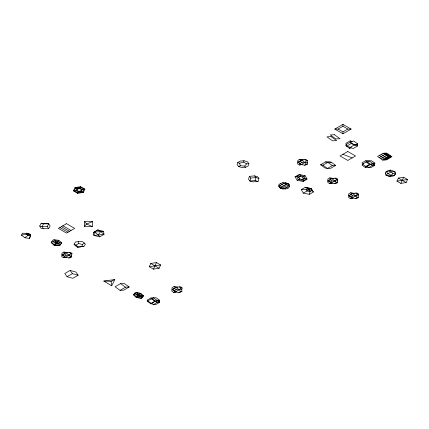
<?xml version="1.0" encoding="UTF-8"?>
<svg xmlns="http://www.w3.org/2000/svg" width="429" height="429" viewBox="0 0 429 429"><rect width="100%" height="100%" fill="white"/><g stroke="black" fill="none" stroke-linecap="round" stroke-linejoin="round"><path stroke-width="0.64" d="M84.363 226.394L84.583 221.52L92.573 221.654L92.353 226.523L84.363 226.394L86.545 224.018L92.573 221.654M395.651 173.638L394.074 171.332L391.328 171.943L387.998 173.541L385.896 175.08L388.915 175.97L391.098 175.295L392.943 173.648L395.651 173.638L395.007 171.761L390.685 170.072L387.14 171.048L386.127 171.729L387.998 173.541L391.098 175.295L393.763 175.799L395.651 173.638L394.777 175.112L393.763 175.799L390.218 176.775L385.896 175.08L385.403 173.037M77.397 247.152L82.009 246.589L82.395 244.471L84.459 243.077L85.35 244.326L83.837 246.498L77.397 247.152L74.93 245.383L74.04 244.128L75.552 241.956L81.993 241.307L84.459 243.077M103.598 231.338L94.503 232.11L93.897 235.43L99.759 236.846L103.984 234.406L103.598 231.338L97.732 229.923L93.506 232.362L93.897 235.43L103.984 234.406L100.735 231.483L97.732 229.923L94.503 232.11L93.506 232.362M29.467 238.433L30.556 234.77L28.797 233.462L22.421 233.188L21.45 235.151L24.973 237.779L29.467 238.433L30.438 236.47L30.556 234.77L26.062 234.116L21.45 235.151M67.567 252.515L63.814 252.075L61.98 253.131L61.744 256.521L63.422 257.727L66.189 257.438M71.616 255.062L71.992 253.432L70.313 252.231L65.782 252.778L62.119 254.896L65.471 257.298L68.683 257.942L69.922 257.883L71.756 256.821L71.616 255.062L66.141 255.175L64.307 256.231L62.119 254.896M177.703 287.071L173.906 286.62L172.056 287.687L171.82 291.109L173.509 292.315L176.292 292.031M181.773 289.634L182.148 287.993L180.459 286.781L175.89 287.333L172.195 289.462L175.574 291.886L178.813 292.535L180.062 292.476L181.912 291.409L181.773 289.634L176.249 289.747L174.405 290.808L172.195 289.462M303.357 159.813L299.646 159.374L297.833 160.419L297.603 163.771L299.26 164.961L302 164.672M307.362 162.323L307.732 160.714L306.075 159.529L301.592 160.071L297.973 162.162L301.287 164.538L304.461 165.17L305.684 165.111L307.496 164.066L307.362 162.323L301.946 162.435L300.134 163.481L297.973 162.162M333.435 178.346L329.724 177.912L327.912 178.957L327.681 182.309L329.338 183.494L332.073 183.21M337.435 180.861L337.805 179.252L336.148 178.062L331.671 178.609L328.051 180.7L331.36 183.076L334.54 183.709L335.762 183.65L337.575 182.604L337.435 180.861L332.025 180.974L330.212 182.019L328.051 180.7M354.231 193.264L350.509 192.825L348.697 193.87L348.466 197.222L350.123 198.407L352.863 198.123M358.226 195.774L358.596 194.165L356.939 192.975L352.456 193.522L348.836 195.613L352.15 197.989L355.325 198.622L356.547 198.563L358.36 197.517L358.226 195.774L352.81 195.887L351.002 196.932L348.836 195.613M309.411 194.31L310.076 191.575L307.984 188.079L305.234 187.317L301.26 189.623L303.351 193.12L309.411 194.31L313.385 191.999L311.293 188.503L305.234 187.317M237.655 162.575L237.092 164.672L238.717 166.608L242.058 167.578L245.688 167.272L248.375 165.75L248.938 163.653L247.319 161.717L243.978 160.746L240.342 161.052L237.655 162.575L239.629 163.208L243.538 162.076L246.605 163.873L248.938 163.653M249.383 176.335L248.541 179.327L249.925 181.038L252.89 181.875L258.081 181.424L258.923 178.432L257.539 176.721L254.574 175.885L249.383 176.335L250.767 178.046L249.925 181.038L255.116 180.588L258.081 181.424M255.116 180.588L255.957 177.595L254.574 175.885M243.538 162.076L243.978 160.746M55.491 241.929L55.861 240.857L54.644 239.827L53.062 239.875L51.303 242.144L51.255 242.809L53.99 245.12L58.162 245.576L59.744 245.527L61.503 243.259L61.551 242.594L58.816 240.283L54.644 239.827L53.207 241.683L51.303 242.144L54.644 244.97L59.744 245.527L61.551 242.594L59.695 242.39L57.475 243.264L56.226 242.235L55.346 242.138L56.885 242.085L57.792 242.852M349.673 148.402L350.01 147.431L354.343 144.932L357.62 143.817L353.657 140.969L350.38 142.085L346.047 144.589L345.71 145.56L349.673 148.402L351.254 147.86M352.091 141.506L350.198 140.83L345.86 143.329L346.804 146.069L353.131 148.547L357.464 146.042L357.282 144.787L357.62 143.817M298.686 177.526L300.273 176.603L300.6 175.708L299.978 174.662L299.018 174.512L295.061 176.812L297.147 180.298L299.571 178.893L302.89 179.542L305.067 178.276L306.88 178.63L307.143 179.183L303.185 181.483L297.147 180.298M303.185 181.483L303.517 180.588L306.88 178.63L305.121 175.686L299.978 174.662L296.605 176.619L295.061 176.812M73.423 190.9L74.962 187.575L80.716 186.685L84.931 189.119L83.387 192.439L77.633 193.329L73.423 190.9L76.877 190.363L78.561 191.334L80.861 190.98L83.387 192.439M76.877 190.363L77.493 189.033L79.794 188.68L81.478 189.65L84.931 189.119M77.633 193.329L78.561 191.334M79.794 188.68L80.716 186.685M80.861 190.98L81.478 189.65M149.249 266.725L150.772 263.444L156.462 262.564L160.628 264.966L159.1 268.254L153.416 269.133L149.249 266.725L160.628 264.966M153.416 269.133L156.462 262.564M396.948 181.145L398.369 178.083L403.668 177.263L407.55 179.504L406.129 182.561L400.831 183.381L396.948 181.145L407.55 179.504M400.831 183.381L403.668 177.263M137.001 294.417L137.655 293.254L136.695 292.406L135.264 292.535L133.392 294.959L136.116 297.356L140.229 298.305L141.661 298.182L143.527 295.758L140.809 293.356L136.695 292.406L135.301 293.86L133.623 294.24L136.819 297.066L141.661 298.182L143.527 295.758L142.079 295.42L140.101 296.112M28.797 233.462L27.826 235.424L24.973 237.779M111.717 285.784L114.79 279.558L103.813 281.059L111.717 285.784L111.068 281.317L114.79 279.558M39.682 226.062L41.152 223.348L46.375 223.305L48.734 223.809L50.129 225.976L48.659 228.689L43.436 228.732L41.077 228.228L39.682 226.062L42.042 226.566L47.265 226.523L48.659 228.689M47.265 226.523L48.734 223.809L43.511 223.852L42.042 226.566L43.436 228.732M385.237 173.332L386.127 171.729L389.264 171.005L390.685 170.072M99.759 236.846L98.364 234.883L100.735 231.483M55.062 241.886L55.861 240.857L58.178 241.109L59.695 242.39L58.896 243.42L56.58 243.168L55.062 241.886L53.207 241.683L55.942 243.994L60.114 244.45L58.896 243.42M56.58 243.168L54.644 244.97L53.99 245.12M58.816 240.283L58.178 241.109L56.226 242.235M238.717 166.608L240.283 165.701L244.594 166.114L246.605 163.873M71.992 253.432L70.747 253.491L69.133 255.185L65.471 257.298L63.422 257.727M182.148 287.993L180.899 288.052L179.268 289.757L175.574 291.886L173.509 292.315M307.732 160.714L306.504 160.778L304.906 162.446L301.287 164.538L299.26 164.961M337.805 179.252L336.583 179.311L334.985 180.984L331.36 183.076L329.338 183.494M358.596 194.165L357.368 194.224L355.77 195.897L352.15 197.989L350.123 198.407M136.749 294.192L137.655 293.254L140.315 293.87L142.079 295.42L141.173 296.359L138.513 295.747L136.749 294.192L135.301 293.86L138.02 296.257L142.133 297.206L141.173 296.359M138.513 295.747L136.116 297.356M140.809 293.356L138.411 294.97L137.377 294.728M278.796 184.985L280.207 183.564L282.679 182.749L285.542 182.765L288.041 183.601L289.495 185.044L289.521 186.701L288.111 188.127L285.644 188.942L282.775 188.926L280.282 188.084L278.823 186.642L278.796 184.985L285.644 188.942M62.634 255.03L65.782 252.778L69.133 255.185L70.517 256.885L71.756 256.821M298.482 162.291L301.592 160.071L304.906 162.446L306.274 164.125L307.496 164.066M172.715 289.602L175.89 287.333L179.268 289.757L180.663 291.468L181.912 291.409M328.555 180.829L331.671 178.609L334.985 180.984L336.347 182.663L337.575 182.604M349.345 195.742L352.456 193.522L355.77 195.897L357.137 197.576L358.36 197.517M311.293 188.503L303.351 193.12M302.638 177.102L303.925 176.362L305.067 178.276L303.517 178.469L301.936 179.392L302.89 179.542L303.517 180.588L298.38 179.579L296.611 176.619L298.423 176.973L300.6 175.708L303.925 176.362L305.062 175.697M74.04 244.128L75.954 245.125L78.652 243.57L82.395 244.471M68.683 257.942L70.517 256.885M70.104 270.442L64.779 273.514L67.063 276.716L72.807 278.292L78.132 275.22L75.847 272.018L70.104 270.442L72.388 273.643L78.132 275.22M67.063 276.716L72.388 273.643M334.802 129.075L342.948 124.372L351.099 129.075L342.948 133.784L334.802 129.075L338.063 129.075L342.948 131.901L347.839 129.075L351.099 129.075M338.063 129.075L342.948 126.255L347.839 129.075M304.461 165.17L306.274 164.125M346.804 146.069L351.142 143.57L357.464 146.042M280.282 188.084L288.041 183.601L288.744 184.609L288.218 185.945C286.175 187.913 283.043 189.039 280.282 188.084L279.579 187.076L280.105 185.741C282.143 183.773 285.28 182.647 288.041 183.601M320.543 164.779L325.472 161.931L328.807 161.771L331.204 162.2L335.709 165.428L330.786 168.275L327.45 168.436L325.048 168.007L320.543 164.779L322.946 165.208L327.45 168.436L332.378 165.594L335.709 165.428M322.946 165.208L327.874 162.366L331.204 162.2M120.511 283.601L115.052 286.754L120.045 290.336L123.74 290.154L129.199 287.001L124.206 283.419L120.511 283.601L125.504 287.183L129.199 287.001M120.045 290.336L125.504 287.183M368.811 161.111L368.157 160.639L365.701 160.757L362.081 162.848L363.25 163.69M366.135 162.006L362.51 164.098L365.824 166.479L367.052 166.414L368.704 167.605L371.16 167.482L374.78 165.39L373.123 164.205L374.935 163.159L371.621 160.778L369.171 160.902L367.358 161.947L366.135 162.006L369.444 164.387L374.351 164.141L373.857 163.787M363.009 164.457L361.926 165.085L365.24 167.46L368.05 167.133M383.102 153.266L377.595 156.451L382.63 160.065L386.363 159.878L391.87 156.698L386.835 153.083L383.102 153.266L388.138 156.885L391.87 156.698M379.274 157.652L384.781 154.472L388.513 154.29M334.54 183.709L336.347 182.663M365.824 166.479L369.444 164.387M365.24 167.46L372.485 163.277L374.935 163.159M380.952 158.859L386.459 155.679L390.192 155.491M373.627 164.564L374.351 164.141M368.704 167.605L372.329 165.514L374.78 165.39M382.63 160.065L388.138 156.885M383.875 160.001L389.382 156.821L384.346 153.207M385.119 159.942L390.626 156.762L385.591 153.148M153.453 297.844L147.64 300.927L153.346 304.628L155.904 304.499L159.69 302.316L157.958 301.072L159.475 300.198L156.011 297.721L150.901 297.973L147.115 300.161L147.946 300.756M147.849 301.078L147.399 301.34L150.858 303.823L152.134 303.759M151.105 303.41L154.885 301.228L159.754 300.986L159.02 300.461M150.858 303.823L156.912 300.327L159.475 300.198M153.346 304.628L157.127 302.44L159.69 302.316M158.692 301.598L159.754 300.986M178.813 292.535L180.663 291.468M355.325 198.622L357.137 197.576M250.767 178.046L255.957 177.595L258.923 178.432M301.26 189.623L306 189.232L312.06 190.422L313.385 191.999M357.282 144.787L354.343 144.932L350.38 142.085L350.198 140.83M390.036 157.759L386.304 157.942L381.268 154.327M388.197 158.821L384.47 159.003L379.429 155.389M82.009 246.589L83.837 246.498M103.813 281.059L111.068 281.317M325.472 161.931L327.874 162.366L332.303 165.583M300.273 176.603L302.686 177.075L303.517 178.469M41.152 223.348L43.511 223.852M137.183 294.23L139.119 294.675L140.401 295.806M299.646 159.374L301.592 160.071M329.724 177.912L331.671 178.609M350.509 192.825L352.456 193.522M173.906 286.62L175.89 287.333M63.814 252.075L65.782 252.778M342.889 154.317L352.193 157.904M92.353 226.523L86.545 224.018L84.583 221.52M389.264 171.005L391.328 171.943L392.943 173.648M398.369 178.083L406.129 182.561M285.542 182.765L289.495 185.044M282.679 182.749L289.521 186.701M280.207 183.564L288.111 188.127M278.823 186.642L282.775 188.926M74.962 187.575L77.493 189.033M150.772 263.444L159.1 268.254M62.902 225.767L71.053 230.47M61.39 226.635L69.541 231.344M59.878 227.509L68.029 232.212M388.915 175.97L390.218 176.775M369.171 160.902L372.485 163.277M365.701 160.757L372.329 165.514M334.926 178.126L336.583 179.311M355.711 193.039L357.368 194.224M304.847 159.588L306.504 160.778M330.368 179.783L332.025 180.974M351.153 194.696L352.81 195.887M300.289 161.245L301.946 162.435M179.209 286.84L180.899 288.052M174.56 288.535L176.249 289.747M94.503 232.11L98.364 234.883M153.464 297.855L156.912 300.327M150.901 297.973L157.127 302.44M151.426 298.745L154.885 301.228M69.074 252.29L70.747 253.491M64.463 253.968L66.141 255.175M138.411 294.97L139.57 295.989M75.954 245.125L78.03 246.991M351.002 196.932L352.15 197.989M330.212 182.019L331.36 183.076M300.134 163.481L301.287 164.538M174.405 290.808L175.574 291.886M64.307 256.231L65.471 257.298M244.594 166.114L245.688 167.272M298.423 176.973L299.571 178.893M350.38 142.085L351.142 143.57M239.629 163.208L240.283 165.701M78.4 241.613L78.652 243.57M342.948 124.372L342.948 126.255M342.948 131.901L342.948 133.784M75.595 187.94L74.287 190.766L77.863 192.83L82.754 192.074L84.068 189.248L80.486 187.183L75.595 187.94M76.861 188.669L76.013 190.497L78.33 191.833L81.494 191.345L82.341 189.516L80.025 188.181L76.861 188.669M26.55 233.129L26.062 234.116L27.826 235.424L30.073 235.757L26.55 233.129M307.984 188.079L306 189.232L307.041 190.98L310.076 191.575L312.06 190.422L311.014 188.674L307.984 188.079M66.516 223.681L58.371 228.384L66.516 233.086L74.662 228.384L66.516 223.681M347.79 151.485L340.031 155.963L347.79 160.446L355.55 155.963L347.79 151.485M334.422 134.717L330.292 134.921L335.869 138.921L339.999 138.717L334.422 134.717M331.097 136.631L326.968 136.835L332.55 140.841L336.679 140.637L331.097 136.631"/></g></svg>
